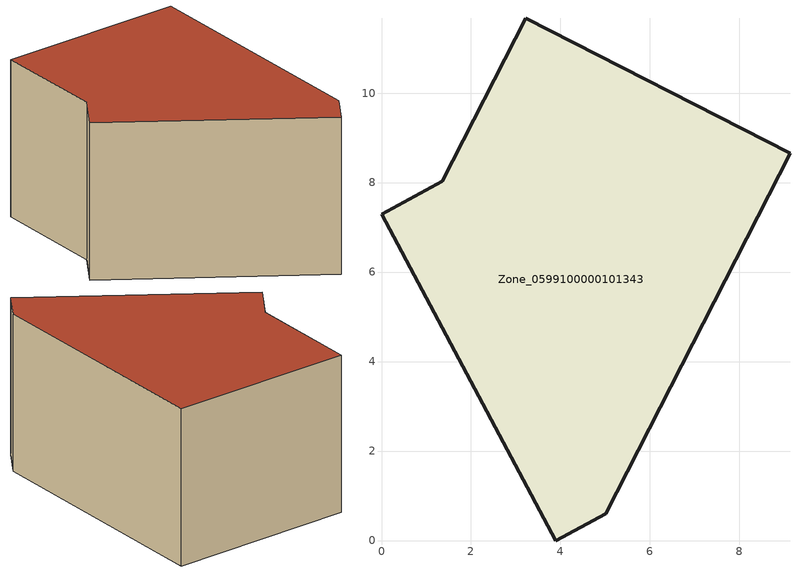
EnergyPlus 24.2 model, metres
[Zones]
Zone_0599100000101343
 floor ground (C_G): 3.22,11.67 9.13,8.65 5.01,0.6 3.9,0 0,7.29 1.36,8.03 z0
 wall outside (C_F): 1.36,8.03 0,7.29 3.9,0 5.01,0.6 9.13,8.65 3.22,11.67 1.36,8.03 z0:5.73
 roof outside (C_R): 9.13,8.65 3.22,11.67 1.36,8.03 0,7.29 3.9,0 5.01,0.6 z5.73
[BUILDING]
Pand.0599100000101343: North Axis=0; Terrain=City; Loads Convergence Tolerance Value=0.04; Temperature Convergence Tolerance Value=0.4; Solar Distribution=FullExterior; Maximum Number of Warmup Days=25; Minimum Number of Warmup Days=1
[Site:Location]
Rotterdam.The.Hague.AP_ZH_NLD Design_Conditions: Latitude=51.96; Longitude=4.45; Time Zone=1; Elevation=-4.5
[SITE:GROUNDTEMPERATURE:BUILDINGSURFACE]
18, 18, 18, 18, 18, 18, 18, 18, 18, 18, 18, 18
[MATERIAL] Thermal Absorptance=0.9; Solar Absorptance=0.7; Visible Absorptance=0.7
Name | Roughness | Thickness | Conductivity | Density | Specific Heat
G.TI.1975-1991 | MediumSmooth | 0.15 | 0.288461 | 540 | 1210
F.TI.1975-1991 | Rough | 0.3 | 0.230769 | 1920 | 840
R.TI.1975-1991 | MediumRough | 0.2 | 0.153846 | 1500 | 1000
[CONSTRUCTION]
C_G: G.TI.1975-1991
C_F: F.TI.1975-1991
C_R: R.TI.1975-1991
[ZONE]
Zone_0599100000101343: Type=1; Multiplier=1; Ceiling Height=Autocalculate; Volume=Autocalculate; Floor Area=autocalculate; Part of Total Floor Area=Yes
[ZONEINFILTRATION:DESIGNFLOWRATE]
Infil_Zone_0599100000101343: Zone or ZoneList or Space or SpaceList=Zone_0599100000101343; Schedule=AlwaysOn; Design Flow Rate Calculation Method=Flow/Area; Flow Rate per Floor Area=0.003; Constant Term Coefficient=1; Temperature Term Coefficient=0; Velocity Term Coefficient=0; Velocity Squared Term Coefficient=0
[HVACTEMPLATE:ZONE:IDEALLOADSAIRSYSTEM]
Zone_0599100000101343: Maximum Heating Supply Air Temperature=50; Minimum Cooling Supply Air Temperature=13; Maximum Heating Supply Air Humidity Ratio=0.0156; Minimum Cooling Supply Air Humidity Ratio=0.0077; Heating Limit=NoLimit; Cooling Limit=NoLimit; Dehumidification Control Type=ConstantSensibleHeatRatio; Cooling Sensible Heat Ratio=0.7; Dehumidification Setpoint=60; Humidification Control Type=None; Humidification Setpoint=30; Outdoor Air Method=None; Outdoor Air Flow Rate per Person=0.00944; Outdoor Air Flow Rate per Zone Floor Area=0; Outdoor Air Flow Rate per Zone=0; Demand Controlled Ventilation Type=None; Outdoor Air Economizer Type=NoEconomizer; Heat Recovery Type=None; Sensible Heat Recovery Effectiveness=0.7; Latent Heat Recovery Effectiveness=0.65
[ZONECONTROL:THERMOSTAT]
ThermostatControl_Zone_0599100000101343: Zone or ZoneList=Zone_0599100000101343; Control Type Schedule=DualSetpointControlType; Control 1=Thermostat_Zone_0599100000101343; Temperature Difference Between Cutout And Setpoint=0
[THERMOSTATSETPOINT:DUALSETPOINT]
Thermostat_Zone_0599100000101343: Heating Setpoint Temperature Schedule=HeatingSetpoint_Zone_0599100000101343; Cooling Setpoint Temperature Schedule=CoolingSetpoint_Zone_0599100000101343
[SCHEDULE:COMPACT]
HeatingSetpoint_Zone_0599100000101343: Through: 12/31, For: AllDays, Until: 24:00, 21
CoolingSetpoint_Zone_0599100000101343: Through: 12/31, For: AllDays, Until: 24:00, 24
DualSetpointControlType: Through: 12/31, For: AllDays, Until: 24:00, 4
AlwaysOn: Through: 12/31, For: AllDays, Until: 24:00, 1
